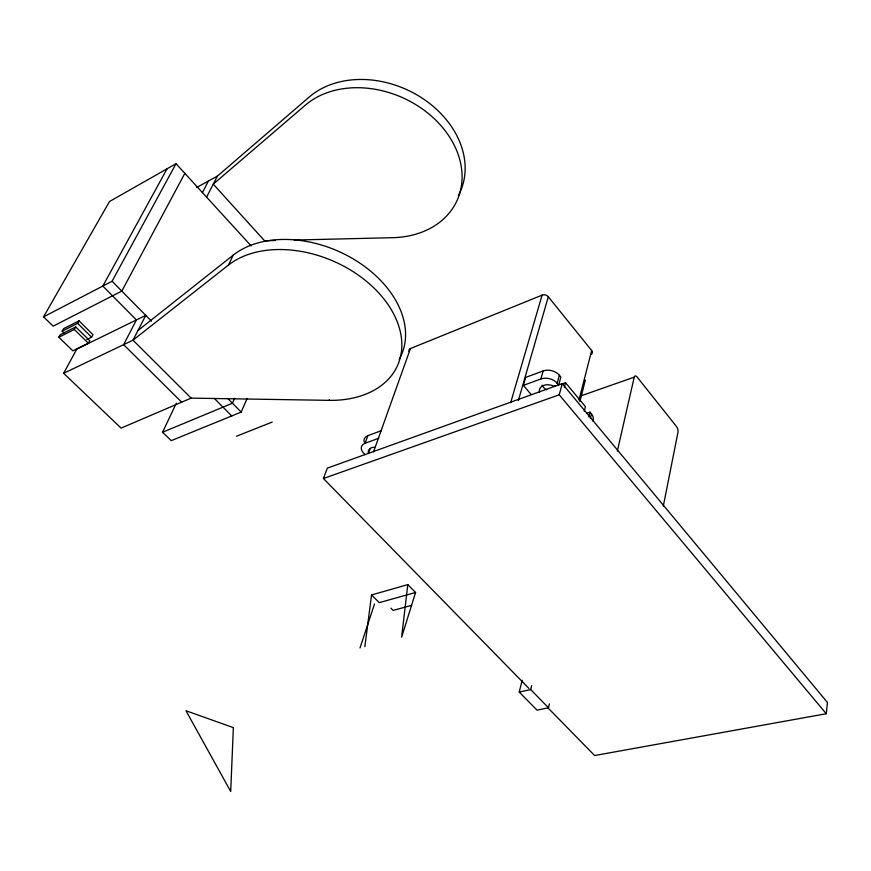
<?xml version="1.0" encoding="UTF-8"?>
<svg xmlns="http://www.w3.org/2000/svg" width="871" height="871" viewBox="0 0 871 871"><rect width="100%" height="100%" fill="white"/><g stroke="black" fill="none" stroke-linecap="round" stroke-linejoin="round"><path stroke-width="1.31" d="M548.001 707.905L594.621 755.538L826.274 713.73L827.45 702.472L562.22 383.632L327.354 468.13L323.424 478.517L528.969 688.46M407.791 584.615L401.629 637.169L415.576 592.476L407.791 584.615L371.547 594.958L364.862 646.707M663.299 506.171L678.019 432.07A4.192 1.927 71.9 0 0 676.419 426.42L637.191 377.121A4.279 2.014 70.9 0 0 634.219 377.154L580.75 395.946M617.354 451.015L634.23 377.176M522.165 680.295L519.225 692.075L537.037 710.148L548.49 707.775L549.405 703.833M548.49 707.775L530.689 689.582L531.648 685.64M590.32 418.526L591.463 413.921L589.994 412.157L586.945 413.202M588.85 416.763L589.994 412.157M584.234 411.21L585.388 406.615L565.573 382.739L561.512 384.198A10.191 7.131 13.8 0 1 561.599 384.732M578.975 400.083L591.659 350.501L548.305 296.771A4.518 3.342 14.1 0 0 542.1 295.117M579.868 401.673L585.366 380.094M564.354 387.334L565.573 382.739M826.274 713.73L559.236 394.803L562.22 383.632M554.881 385.537L554.609 386.539A10.245 7.12 13.9 0 0 543.504 385.483A10.245 7.12 13.9 0 0 539.552 392.44M559.334 375.216L560.848 377.045L558.692 385.08L557.168 383.251L559.334 375.216A11.802 8.285 13.8 0 0 543.123 370.959L525.649 377.404L523.362 385.374L531.179 394.574M523.362 385.374L540.88 378.961L543.123 370.959M518.343 400.584L548.305 296.771M510.667 402.685L542.11 295.138L410.448 348.542A4.213 2.951 19.3 0 0 409.065 351.557M360.006 647.959L374.519 603.984M373.539 451.864L410.448 348.542M370.306 448.434L368.487 453.497A9.331 6.043 19.4 0 1 374.584 447.215M365.112 454.706L363.577 453.094A10.79 6.99 19.6 0 1 365.123 443.241L367.878 435.652L381.531 430.612M63.648 373.3L133.013 340.169L145.762 315.378L76.8 349.086L63.648 373.3L121.102 428.118L191.13 398.123L329.064 400.355L329.314 399.724M176.312 403.219L162.572 432.245L171.239 440.65L241.18 412.081L247.124 398.45M234.626 398.265L232.437 403.219L162.572 432.245M191.13 398.123L133.013 340.169L228.452 265.067L233.232 255.138A100.165 69.811 23.5 0 1 356.348 260.832A100.165 69.811 23.5 0 1 399.212 359.298M206.579 197.129L217.38 176.138L309.325 96.953A91.02 71.172 24.5 0 1 422.587 98.423A91.02 71.172 24.5 0 1 458.375 195.529M202.388 192.687L208.419 181.037M184.848 173.351L121.809 291.099L53.142 326.146L43.55 316.848L109.506 201.517L176.029 163.704L251.164 245.905M88.396 343.228L89.757 340.692L75.712 326.952L60.219 334.736L58.814 337.251L72.848 350.828L88.396 343.228L74.318 329.478L58.814 337.251M43.55 316.848L112.087 281.246L176.029 163.704M167.047 168.811L102.811 286.069L136.431 319.94L123.628 344.655L181.658 402.173M74.318 329.478L75.712 326.952M86.795 339.548L91.564 337.197L92.947 334.704L79.043 320.855L63.583 328.672L62.168 331.154L64.019 332.972M62.168 331.154L77.639 323.348L79.043 320.855M137.966 330.534L233.232 255.138M196.694 187.472L217.38 176.138M236.498 436.219L272.22 422.065M365.123 443.241L378.809 438.233M323.424 478.517L559.236 394.803M415.576 592.476L379.31 602.634L371.547 594.958M411.548 605.367L393.18 610.408L390.883 608.143M519.225 692.075L530.689 689.582M275.345 240.505L264.555 240.755L213.253 184.151L305.394 105.119A91.488 71.139 24.4 0 1 449.044 136.203A91.488 71.139 24.4 0 1 392.712 237.685L294.235 240.048M77.639 323.348L91.564 337.197M214.397 398.472L231.73 415.935M112.087 281.246L151.456 321.159M227.799 398.526L241.18 412.081M540.88 378.961A11.856 8.274 13.9 0 1 557.168 383.251M591.463 413.921A11.65 7.981 12.7 0 1 592.726 420.976M546.748 389.827A10.191 7.131 13.8 0 1 542.034 385.167M364.23 442.033A10.746 7.001 19.6 0 1 367.878 435.652M591.627 350.501A4.442 3.179 12.3 0 1 591.039 354.541M228.452 265.067A100.731 69.669 23.4 0 1 385.788 301.442A100.731 69.669 23.4 0 1 329.064 400.355M233.363 727.633L230.706 791.489L185.959 710.725L233.363 727.633"/></g></svg>
